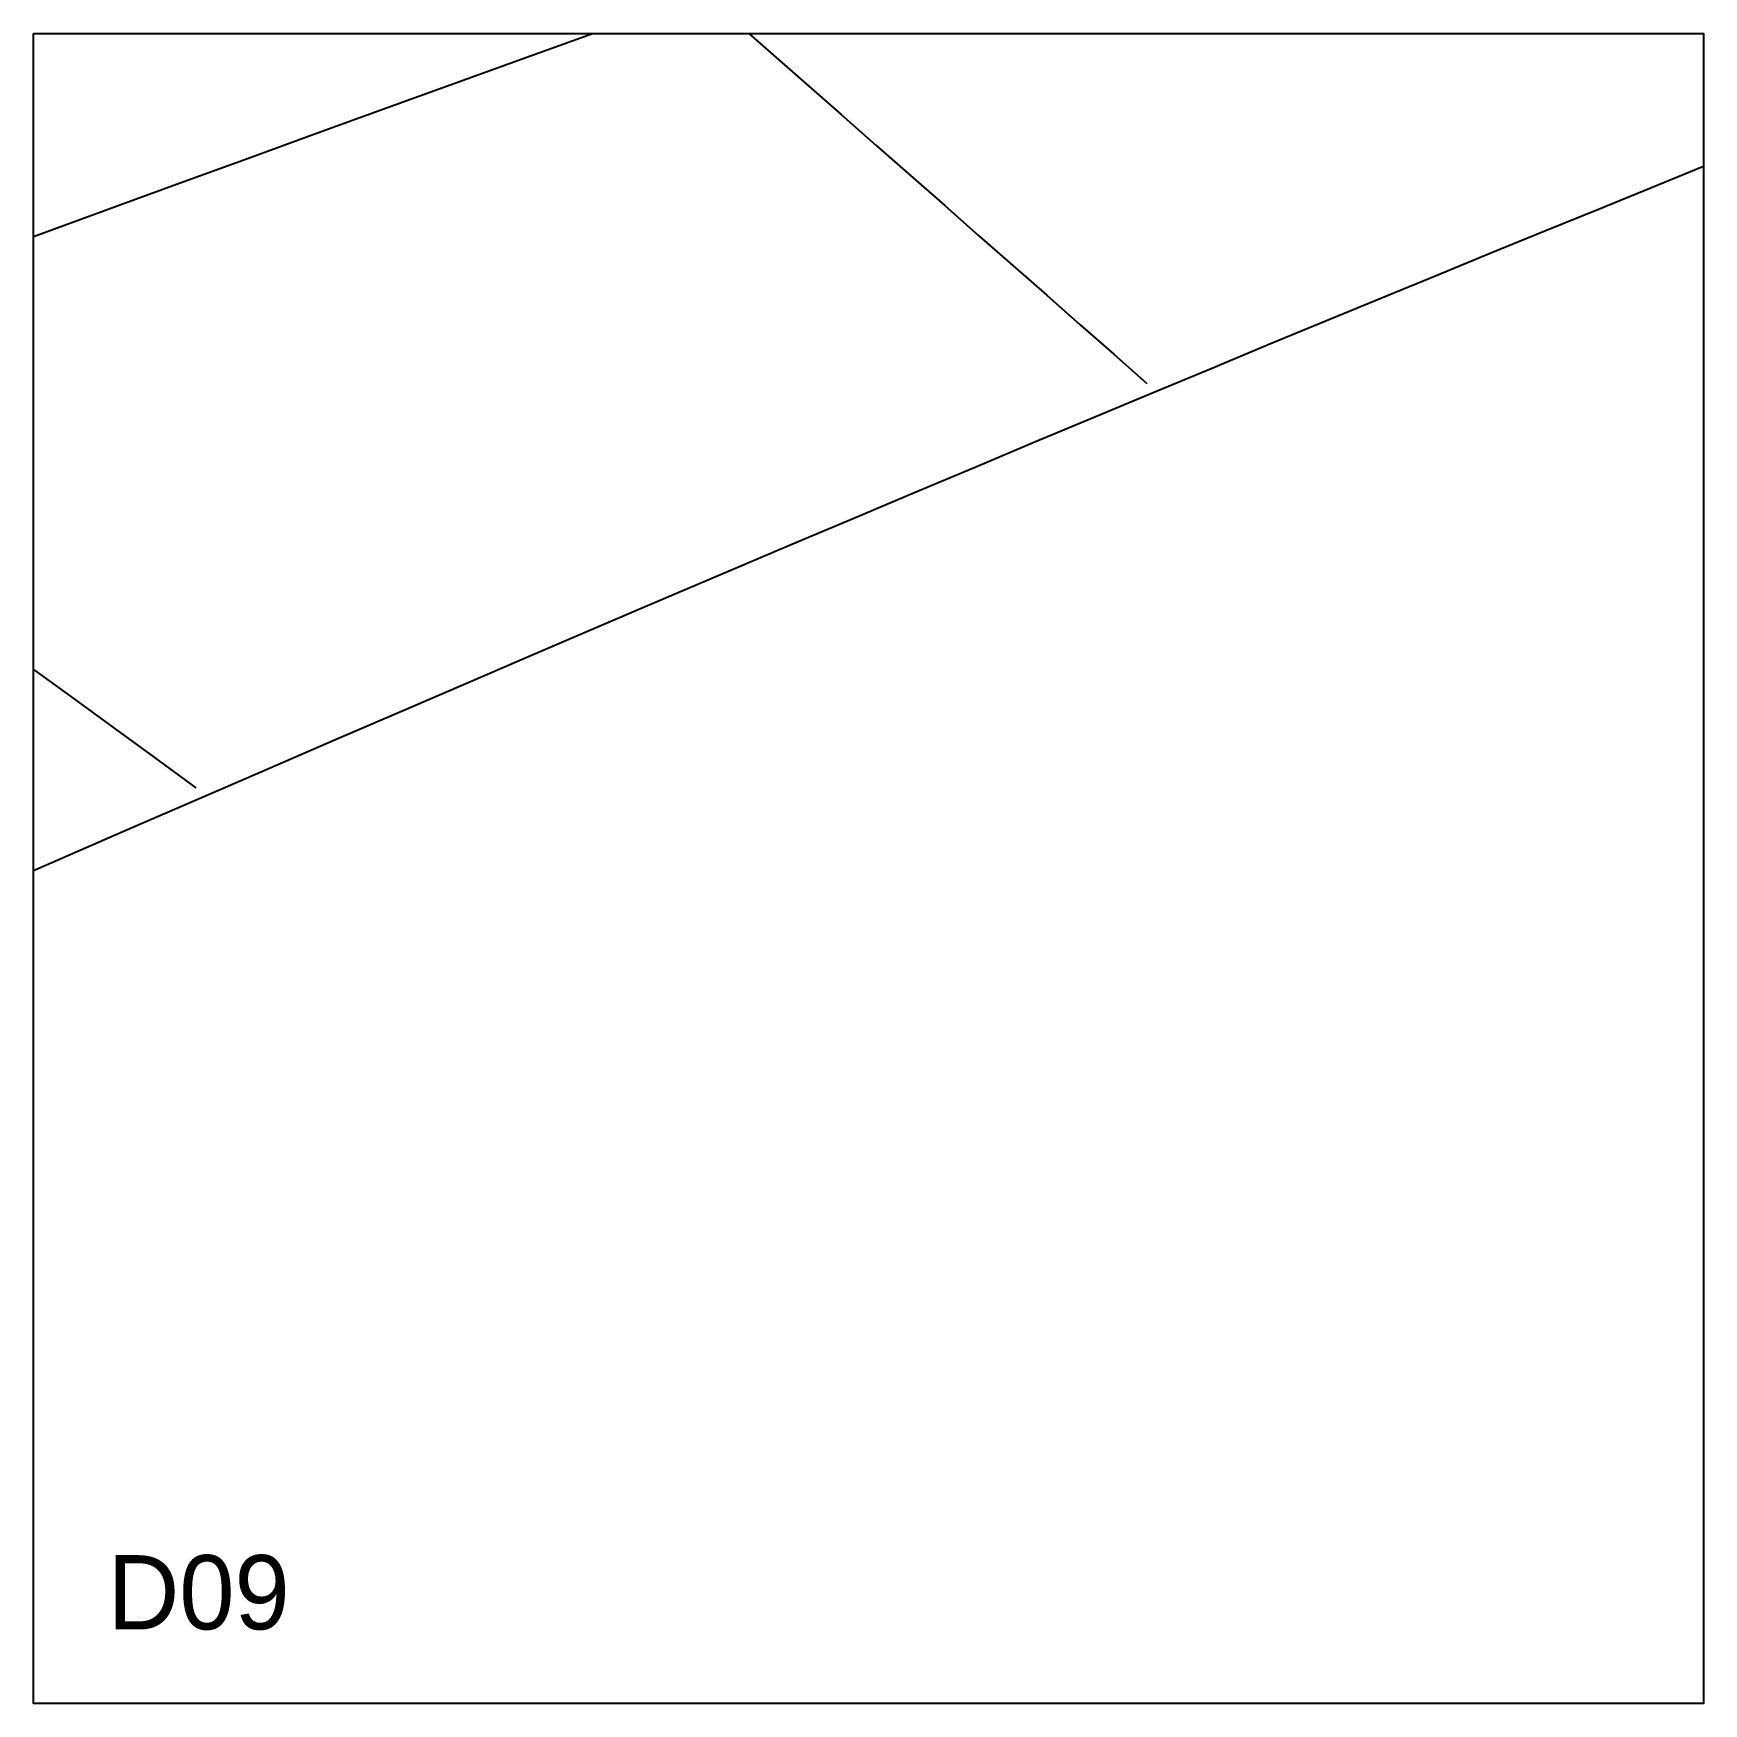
# Model space of a CAD drawing. Header units: millimetres. Extents: x 0 to 900, y 0 to 900.
import ezdxf

# ---------------------------------------------------------------- set-up
doc = ezdxf.new("R2010")
doc.units = ezdxf.units.MM
for name, color, linetype in [('CUT', 1, 'Continuous'), ('DECL', 30, 'Continuous'), ('HOUR15', 9, 'Continuous'), ('HOUR30', 8, 'Continuous'), ('ID', 3, 'Continuous')]:
    doc.layers.add(name, color=color, linetype=linetype)

msp = doc.modelspace()

# ---------------------------------------------------------------- linework, layer by layer
at = {"layer": 'CUT'}
msp.add_lwpolyline([(0, 900), (900, 900), (900, 0), (0, 0), (0, 900)], close=True, dxfattribs=at)
at = {"layer": 'DECL'}
for points in [[(0, 790.53), (38.28, 804.55), (77.04, 818.72), (115.29, 832.66), (153.05, 846.39), (190.32, 859.9), (227.12, 873.21), (263.45, 886.32), (299.34, 899.23), (301.49, 900)], [(0, 448.9), (12.76, 454.47), (51.09, 471.16), (88.92, 487.59), (126.27, 503.76), (163.14, 519.7), (199.54, 535.38), (235.49, 550.84), (270.99, 566.06), (306.06, 581.05), (340.7, 595.83), (374.92, 610.38), (408.73, 624.72), (442.14, 638.86), (475.15, 652.79), (507.78, 666.51), (540.03, 680.05), (571.91, 693.39), (603.43, 706.54), (634.59, 719.5), (665.4, 732.29), (695.87, 744.9), (726.01, 757.33), (755.81, 769.59), (785.29, 781.68), (814.46, 793.61), (843.32, 805.37), (871.87, 816.98), (900, 828.38)]]:
    msp.add_lwpolyline(points, dxfattribs=at)
at = {"layer": 'HOUR15'}
msp.add_lwpolyline([(0, 557.26), (20.11, 542.63), (42.75, 526.15), (65.25, 509.78), (87.6, 493.52)], dxfattribs=at)
at = {"layer": 'HOUR30'}
msp.add_lwpolyline([(385.58, 900), (397.45, 889.56), (416.4, 872.89), (435.24, 856.32), (453.97, 839.84), (472.59, 823.46), (491.11, 807.18), (509.51, 790.99), (527.82, 774.88), (546.02, 758.87), (564.12, 742.95), (582.12, 727.12), (600.02, 711.37)], dxfattribs=at)

# ---------------------------------------------------------------- texts
at = {"layer": 'ID'}
msp.add_text('D09', height=40, dxfattribs=at).set_placement((40, 40))

doc.saveas('drawing.dxf')
